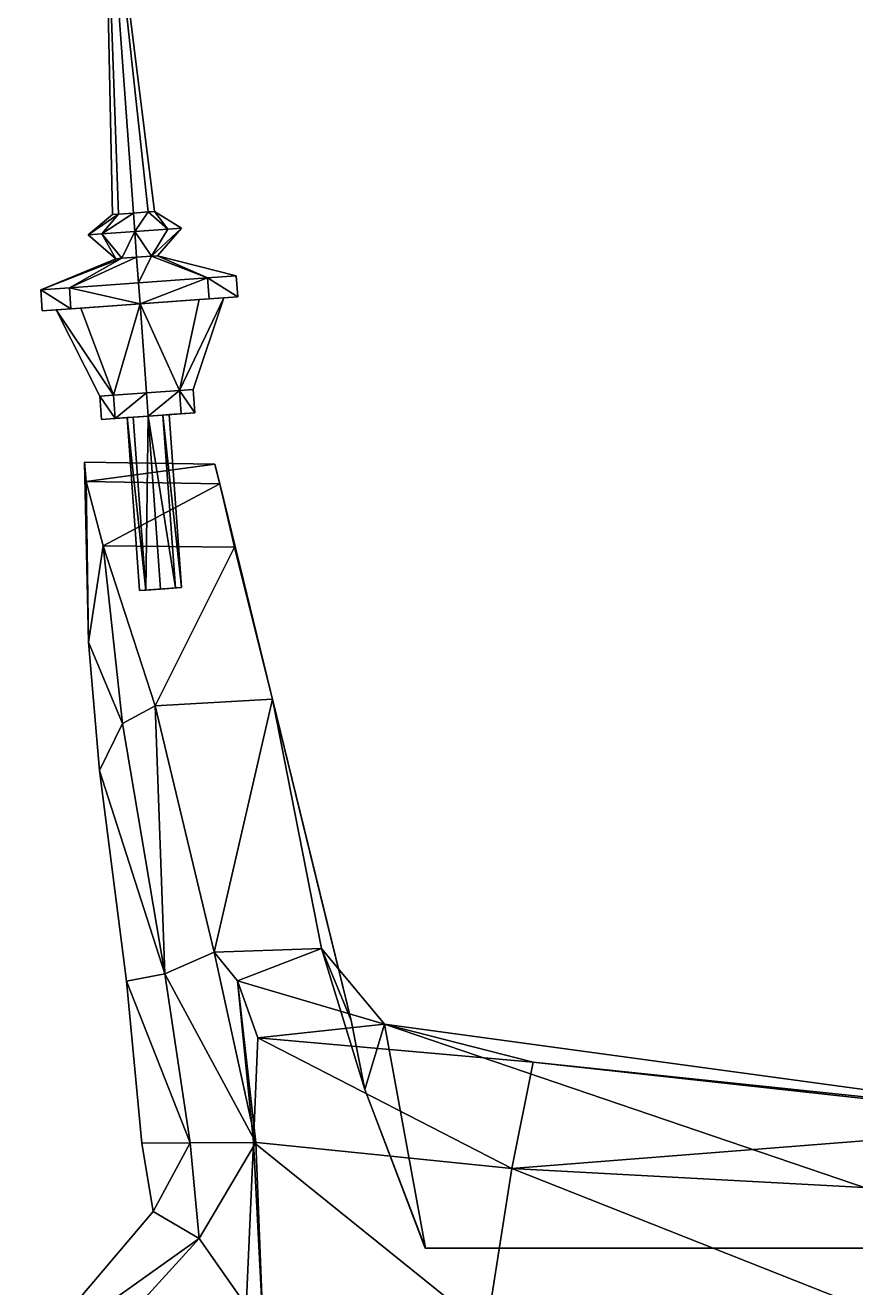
# Model space of a CAD drawing. Extents: x -936 to 1055, y -439 to 1376.
# Drawn here: x -884.1 to -610.2, y 322.9 to 739.4 of the extents above; entities that cross this region are included whole.
import ezdxf

# ---------------------------------------------------------------- set-up
doc = ezdxf.new("R2010")
doc.units = 0
doc.layers.get('0').update_dxf_attribs({"linetype": 'CONTINUOUS'})

msp = doc.modelspace()

# ---------------------------------------------------------------- linework, layer by layer
at = {"color": 7}
for points in [[(-843.49, 677.78, 4.9), (-858.11, 812.25, 0), (-841.47, 677.92, 0), (-843.49, 677.78, 4.9)], [(-848.38, 677.42, 6.93), (-858.11, 812.25, 0), (-843.49, 677.78, 4.9), (-848.38, 677.42, 6.93)], [(-853.26, 677.07, 4.9), (-858.11, 812.25, 0), (-848.38, 677.42, 6.93), (-853.26, 677.07, 4.9)], [(-855.29, 676.92, 0), (-858.11, 812.25, 0), (-853.26, 677.07, 4.9), (-855.29, 676.92, 0)], [(-853.26, 677.07, -4.9), (-858.11, 812.25, 0), (-855.29, 676.92, 0), (-853.26, 677.07, -4.9)], [(-848.38, 677.42, -6.93), (-858.11, 812.25, 0), (-853.26, 677.07, -4.9), (-848.38, 677.42, -6.93)], [(-843.49, 677.78, -4.9), (-858.11, 812.25, 0), (-848.38, 677.42, -6.93), (-843.49, 677.78, -4.9)], [(-841.47, 677.92, 0), (-858.11, 812.25, 0), (-843.49, 677.78, -4.9), (-841.47, 677.92, 0)], [(-863.29, 670.17, 0), (-855.29, 676.92, 0), (-853.26, 677.07, 4.9), (-863.29, 670.17, 0)], [(-863.29, 670.17, 0), (-853.26, 677.07, 4.9), (-858.79, 670.5, 10.89), (-863.29, 670.17, 0)], [(-853.26, 677.07, -4.9), (-855.29, 676.92, 0), (-863.29, 670.17, 0), (-853.26, 677.07, -4.9)], [(-858.79, 670.5, -10.89), (-853.26, 677.07, -4.9), (-863.29, 670.17, 0), (-858.79, 670.5, -10.89)], [(-858.79, 670.5, 10.89), (-853.26, 677.07, 4.9), (-848.38, 677.42, 6.93), (-858.79, 670.5, 10.89)], [(-858.79, 670.5, 10.89), (-848.38, 677.42, 6.93), (-847.94, 671.28, 15.39), (-858.79, 670.5, 10.89)], [(-848.38, 677.42, -6.93), (-853.26, 677.07, -4.9), (-858.79, 670.5, -10.89), (-848.38, 677.42, -6.93)], [(-847.94, 671.28, -15.39), (-848.38, 677.42, -6.93), (-858.79, 670.5, -10.89), (-847.94, 671.28, -15.39)], [(-847.94, 671.28, 15.39), (-848.38, 677.42, 6.93), (-843.49, 677.78, 4.9), (-847.94, 671.28, 15.39)], [(-843.49, 677.78, -4.9), (-848.38, 677.42, -6.93), (-847.94, 671.28, -15.39), (-843.49, 677.78, -4.9)], [(-847.94, 671.28, 15.39), (-843.49, 677.78, 4.9), (-837.08, 672.06, 10.89), (-847.94, 671.28, 15.39)], [(-837.08, 672.06, -10.89), (-843.49, 677.78, -4.9), (-847.94, 671.28, -15.39), (-837.08, 672.06, -10.89)], [(-837.08, 672.06, 10.89), (-843.49, 677.78, 4.9), (-841.47, 677.92, 0), (-837.08, 672.06, 10.89)], [(-841.47, 677.92, 0), (-843.49, 677.78, -4.9), (-837.08, 672.06, -10.89), (-841.47, 677.92, 0)], [(-837.08, 672.06, 10.89), (-841.47, 677.92, 0), (-832.58, 672.39, 0), (-837.08, 672.06, 10.89)], [(-832.58, 672.39, 0), (-841.47, 677.92, 0), (-837.08, 672.06, -10.89), (-832.58, 672.39, 0)], [(-852.21, 662.48, 4.9), (-858.79, 670.5, 10.89), (-847.94, 671.28, 15.39), (-852.21, 662.48, 4.9)], [(-847.94, 671.28, -15.39), (-858.79, 670.5, -10.89), (-852.21, 662.48, -4.9), (-847.94, 671.28, -15.39)], [(-852.21, 662.48, 4.9), (-847.94, 671.28, 15.39), (-847.33, 662.84, 6.93), (-852.21, 662.48, 4.9)], [(-847.33, 662.84, -6.93), (-847.94, 671.28, -15.39), (-852.21, 662.48, -4.9), (-847.33, 662.84, -6.93)], [(-847.94, 671.28, 15.39), (-837.08, 672.06, 10.89), (-842.44, 663.19, 4.9), (-847.94, 671.28, 15.39)], [(-842.44, 663.19, -4.9), (-837.08, 672.06, -10.89), (-847.94, 671.28, -15.39), (-842.44, 663.19, -4.9)], [(-847.33, 662.84, 6.93), (-847.94, 671.28, 15.39), (-842.44, 663.19, 4.9), (-847.33, 662.84, 6.93)], [(-842.44, 663.19, -4.9), (-847.94, 671.28, -15.39), (-847.33, 662.84, -6.93), (-842.44, 663.19, -4.9)], [(-842.44, 663.19, 4.9), (-837.08, 672.06, 10.89), (-832.58, 672.39, 0), (-842.44, 663.19, 4.9)], [(-842.44, 663.19, 4.9), (-832.58, 672.39, 0), (-840.42, 663.34, 0), (-842.44, 663.19, 4.9)], [(-832.58, 672.39, 0), (-837.08, 672.06, -10.89), (-842.44, 663.19, -4.9), (-832.58, 672.39, 0)], [(-840.42, 663.34, 0), (-832.58, 672.39, 0), (-842.44, 663.19, -4.9), (-840.42, 663.34, 0)], [(-854.24, 662.34, 0), (-863.29, 670.17, 0), (-858.79, 670.5, 10.89), (-854.24, 662.34, 0)], [(-858.79, 670.5, -10.89), (-863.29, 670.17, 0), (-854.24, 662.34, 0), (-858.79, 670.5, -10.89)], [(-854.24, 662.34, 0), (-858.79, 670.5, 10.89), (-852.21, 662.48, 4.9), (-854.24, 662.34, 0)], [(-852.21, 662.48, -4.9), (-858.79, 670.5, -10.89), (-854.24, 662.34, 0), (-852.21, 662.48, -4.9)], [(-878.96, 652.07, 0), (-854.24, 662.34, 0), (-852.21, 662.48, 4.9), (-878.96, 652.07, 0)], [(-878.96, 652.07, 0), (-852.21, 662.48, 4.9), (-869.52, 652.75, 22.86), (-878.96, 652.07, 0)], [(-852.21, 662.48, -4.9), (-854.24, 662.34, 0), (-878.96, 652.07, 0), (-852.21, 662.48, -4.9)], [(-869.52, 652.75, -22.86), (-852.21, 662.48, -4.9), (-878.96, 652.07, 0), (-869.52, 652.75, -22.86)], [(-869.52, 652.75, 22.86), (-852.21, 662.48, 4.9), (-847.33, 662.84, 6.93), (-869.52, 652.75, 22.86)], [(-869.52, 652.75, 22.86), (-847.33, 662.84, 6.93), (-846.72, 654.39, 32.33), (-869.52, 652.75, 22.86)], [(-847.33, 662.84, -6.93), (-852.21, 662.48, -4.9), (-869.52, 652.75, -22.86), (-847.33, 662.84, -6.93)], [(-846.72, 654.39, -32.33), (-847.33, 662.84, -6.93), (-869.52, 652.75, -22.86), (-846.72, 654.39, -32.33)], [(-846.72, 654.39, 32.33), (-847.33, 662.84, 6.93), (-842.44, 663.19, 4.9), (-846.72, 654.39, 32.33)], [(-842.44, 663.19, -4.9), (-847.33, 662.84, -6.93), (-846.72, 654.39, -32.33), (-842.44, 663.19, -4.9)], [(-846.72, 654.39, 32.33), (-842.44, 663.19, 4.9), (-823.92, 656.04, 22.86), (-846.72, 654.39, 32.33)], [(-823.92, 656.04, -22.86), (-842.44, 663.19, -4.9), (-846.72, 654.39, -32.33), (-823.92, 656.04, -22.86)], [(-823.92, 656.04, 22.86), (-842.44, 663.19, 4.9), (-840.42, 663.34, 0), (-823.92, 656.04, 22.86)], [(-840.42, 663.34, 0), (-842.44, 663.19, -4.9), (-823.92, 656.04, -22.86), (-840.42, 663.34, 0)], [(-823.92, 656.04, 22.86), (-840.42, 663.34, 0), (-814.47, 656.72, 0), (-823.92, 656.04, 22.86)], [(-814.47, 656.72, 0), (-840.42, 663.34, 0), (-823.92, 656.04, -22.86), (-814.47, 656.72, 0)], [(-869.52, 652.75, 22.86), (-846.72, 654.39, 32.33), (-846.22, 647.48, 32.33), (-869.52, 652.75, 22.86)], [(-846.22, 647.48, -32.33), (-846.72, 654.39, -32.33), (-869.52, 652.75, -22.86), (-846.22, 647.48, -32.33)], [(-846.22, 647.48, 32.33), (-846.72, 654.39, 32.33), (-823.92, 656.04, 22.86), (-846.22, 647.48, 32.33)], [(-823.92, 656.04, -22.86), (-846.72, 654.39, -32.33), (-846.22, 647.48, -32.33), (-823.92, 656.04, -22.86)], [(-846.22, 647.48, 32.33), (-823.92, 656.04, 22.86), (-823.42, 649.13, 22.86), (-846.22, 647.48, 32.33)], [(-823.42, 649.13, -22.86), (-823.92, 656.04, -22.86), (-846.22, 647.48, -32.33), (-823.42, 649.13, -22.86)], [(-823.92, 656.04, 22.86), (-814.47, 656.72, 0), (-813.97, 649.81, 0), (-823.92, 656.04, 22.86)], [(-813.97, 649.81, 0), (-814.47, 656.72, 0), (-823.92, 656.04, -22.86), (-813.97, 649.81, 0)], [(-823.42, 649.13, 22.86), (-823.92, 656.04, 22.86), (-813.97, 649.81, 0), (-823.42, 649.13, 22.86)], [(-813.97, 649.81, 0), (-823.92, 656.04, -22.86), (-823.42, 649.13, -22.86), (-813.97, 649.81, 0)], [(-878.96, 652.07, 0), (-869.52, 652.75, 22.86), (-869.02, 645.84, 22.86), (-878.96, 652.07, 0)], [(-869.02, 645.84, -22.86), (-869.52, 652.75, -22.86), (-878.96, 652.07, 0), (-869.02, 645.84, -22.86)], [(-878.46, 645.16, 0), (-878.96, 652.07, 0), (-869.02, 645.84, 22.86), (-878.46, 645.16, 0)], [(-869.02, 645.84, -22.86), (-878.96, 652.07, 0), (-878.46, 645.16, 0), (-869.02, 645.84, -22.86)], [(-869.02, 645.84, 22.86), (-869.52, 652.75, 22.86), (-846.22, 647.48, 32.33), (-869.02, 645.84, 22.86)], [(-846.22, 647.48, -32.33), (-869.52, 652.75, -22.86), (-869.02, 645.84, -22.86), (-846.22, 647.48, -32.33)], [(-826.68, 648.89, 19.59), (-823.42, 649.13, 22.86), (-813.97, 649.81, 0), (-826.68, 648.89, 19.59)], [(-826.68, 648.89, 19.59), (-813.97, 649.81, 0), (-818.58, 649.48, 0), (-826.68, 648.89, 19.59)], [(-813.97, 649.81, 0), (-823.42, 649.13, -22.86), (-826.68, 648.89, -19.59), (-813.97, 649.81, 0)], [(-818.58, 649.48, 0), (-813.97, 649.81, 0), (-826.68, 648.89, -19.59), (-818.58, 649.48, 0)], [(-878.46, 645.16, 0), (-869.02, 645.84, 22.86), (-865.76, 646.07, 19.59), (-878.46, 645.16, 0)], [(-873.86, 645.49, 0), (-878.46, 645.16, 0), (-865.76, 646.07, 19.59), (-873.86, 645.49, 0)], [(-865.76, 646.07, -19.59), (-869.02, 645.84, -22.86), (-878.46, 645.16, 0), (-865.76, 646.07, -19.59)], [(-865.76, 646.07, -19.59), (-878.46, 645.16, 0), (-873.86, 645.49, 0), (-865.76, 646.07, -19.59)], [(-873.86, 645.49, 0), (-865.76, 646.07, 19.59), (-854.96, 617.33, 10.89), (-873.86, 645.49, 0)], [(-854.96, 617.33, -10.89), (-865.76, 646.07, -19.59), (-873.86, 645.49, 0), (-854.96, 617.33, -10.89)], [(-869.02, 645.84, 22.86), (-846.22, 647.48, 32.33), (-846.22, 647.48, 27.71), (-869.02, 645.84, 22.86)], [(-865.76, 646.07, 19.59), (-869.02, 645.84, 22.86), (-846.22, 647.48, 27.71), (-865.76, 646.07, 19.59)], [(-846.22, 647.48, -27.71), (-846.22, 647.48, -32.33), (-869.02, 645.84, -22.86), (-846.22, 647.48, -27.71)], [(-846.22, 647.48, -27.71), (-869.02, 645.84, -22.86), (-865.76, 646.07, -19.59), (-846.22, 647.48, -27.71)], [(-854.96, 617.33, 10.89), (-865.76, 646.07, 19.59), (-846.22, 647.48, 27.71), (-854.96, 617.33, 10.89)], [(-846.22, 647.48, -27.71), (-865.76, 646.07, -19.59), (-854.96, 617.33, -10.89), (-846.22, 647.48, -27.71)], [(-854.96, 617.33, 10.89), (-846.22, 647.48, 27.71), (-844.1, 618.12, 15.39), (-854.96, 617.33, 10.89)], [(-844.1, 618.12, -15.39), (-846.22, 647.48, -27.71), (-854.96, 617.33, -10.89), (-844.1, 618.12, -15.39)], [(-846.22, 647.48, 27.71), (-846.22, 647.48, 32.33), (-823.42, 649.13, 22.86), (-846.22, 647.48, 27.71)], [(-846.22, 647.48, 27.71), (-823.42, 649.13, 22.86), (-826.68, 648.89, 19.59), (-846.22, 647.48, 27.71)], [(-823.42, 649.13, -22.86), (-846.22, 647.48, -32.33), (-846.22, 647.48, -27.71), (-823.42, 649.13, -22.86)], [(-826.68, 648.89, -19.59), (-823.42, 649.13, -22.86), (-846.22, 647.48, -27.71), (-826.68, 648.89, -19.59)], [(-846.22, 647.48, 27.71), (-826.68, 648.89, 19.59), (-833.24, 618.9, 10.89), (-846.22, 647.48, 27.71)], [(-833.24, 618.9, -10.89), (-826.68, 648.89, -19.59), (-846.22, 647.48, -27.71), (-833.24, 618.9, -10.89)], [(-844.1, 618.12, 15.39), (-846.22, 647.48, 27.71), (-833.24, 618.9, 10.89), (-844.1, 618.12, 15.39)], [(-833.24, 618.9, -10.89), (-846.22, 647.48, -27.71), (-844.1, 618.12, -15.39), (-833.24, 618.9, -10.89)], [(-833.24, 618.9, 10.89), (-826.68, 648.89, 19.59), (-818.58, 649.48, 0), (-833.24, 618.9, 10.89)], [(-833.24, 618.9, 10.89), (-818.58, 649.48, 0), (-828.74, 619.23, 0), (-833.24, 618.9, 10.89)], [(-818.58, 649.48, 0), (-826.68, 648.89, -19.59), (-833.24, 618.9, -10.89), (-818.58, 649.48, 0)], [(-828.74, 619.23, 0), (-818.58, 649.48, 0), (-833.24, 618.9, -10.89), (-828.74, 619.23, 0)], [(-859.45, 617.01, 0), (-873.86, 645.49, 0), (-854.96, 617.33, 10.89), (-859.45, 617.01, 0)], [(-854.96, 617.33, -10.89), (-873.86, 645.49, 0), (-859.45, 617.01, 0), (-854.96, 617.33, -10.89)], [(-859.45, 617.01, 0), (-854.96, 617.33, 10.89), (-854.4, 609.66, 10.89), (-859.45, 617.01, 0)], [(-854.4, 609.66, -10.89), (-854.96, 617.33, -10.89), (-859.45, 617.01, 0), (-854.4, 609.66, -10.89)], [(-858.9, 609.33, 0), (-859.45, 617.01, 0), (-854.4, 609.66, 10.89), (-858.9, 609.33, 0)], [(-854.4, 609.66, -10.89), (-859.45, 617.01, 0), (-858.9, 609.33, 0), (-854.4, 609.66, -10.89)], [(-854.4, 609.66, 10.89), (-854.96, 617.33, 10.89), (-844.1, 618.12, 15.39), (-854.4, 609.66, 10.89)], [(-844.1, 618.12, -15.39), (-854.96, 617.33, -10.89), (-854.4, 609.66, -10.89), (-844.1, 618.12, -15.39)], [(-854.4, 609.66, 10.89), (-844.1, 618.12, 15.39), (-843.54, 610.44, 15.39), (-854.4, 609.66, 10.89)], [(-843.54, 610.44, -15.39), (-844.1, 618.12, -15.39), (-854.4, 609.66, -10.89), (-843.54, 610.44, -15.39)], [(-843.54, 610.44, 15.39), (-844.1, 618.12, 15.39), (-833.24, 618.9, 10.89), (-843.54, 610.44, 15.39)], [(-833.24, 618.9, -10.89), (-844.1, 618.12, -15.39), (-843.54, 610.44, -15.39), (-833.24, 618.9, -10.89)], [(-843.54, 610.44, 15.39), (-833.24, 618.9, 10.89), (-832.69, 611.22, 10.89), (-843.54, 610.44, 15.39)], [(-832.69, 611.22, -10.89), (-833.24, 618.9, -10.89), (-843.54, 610.44, -15.39), (-832.69, 611.22, -10.89)], [(-833.24, 618.9, 10.89), (-828.74, 619.23, 0), (-828.19, 611.55, 0), (-833.24, 618.9, 10.89)], [(-828.19, 611.55, 0), (-828.74, 619.23, 0), (-833.24, 618.9, -10.89), (-828.19, 611.55, 0)], [(-832.69, 611.22, 10.89), (-833.24, 618.9, 10.89), (-828.19, 611.55, 0), (-832.69, 611.22, 10.89)], [(-828.19, 611.55, 0), (-833.24, 618.9, -10.89), (-832.69, 611.22, -10.89), (-828.19, 611.55, 0)], [(-858.9, 609.33, 0), (-854.4, 609.66, 10.89), (-848.43, 610.09, 4.9), (-858.9, 609.33, 0)], [(-850.45, 609.94, 0), (-858.9, 609.33, 0), (-848.43, 610.09, 4.9), (-850.45, 609.94, 0)], [(-848.43, 610.09, -4.9), (-854.4, 609.66, -10.89), (-858.9, 609.33, 0), (-848.43, 610.09, -4.9)], [(-848.43, 610.09, -4.9), (-858.9, 609.33, 0), (-850.45, 609.94, 0), (-848.43, 610.09, -4.9)], [(-854.4, 609.66, 10.89), (-843.54, 610.44, 15.39), (-843.54, 610.44, 6.93), (-854.4, 609.66, 10.89)], [(-848.43, 610.09, 4.9), (-854.4, 609.66, 10.89), (-843.54, 610.44, 6.93), (-848.43, 610.09, 4.9)], [(-843.54, 610.44, -6.93), (-843.54, 610.44, -15.39), (-854.4, 609.66, -10.89), (-843.54, 610.44, -6.93)], [(-843.54, 610.44, -6.93), (-854.4, 609.66, -10.89), (-848.43, 610.09, -4.9), (-843.54, 610.44, -6.93)], [(-850.45, 609.94, 0), (-848.43, 610.09, 4.9), (-844.31, 553.04, 4.9), (-850.45, 609.94, 0)], [(-844.31, 553.04, -4.9), (-848.43, 610.09, -4.9), (-850.45, 609.94, 0), (-844.31, 553.04, -4.9)], [(-846.34, 552.89, 0), (-850.45, 609.94, 0), (-844.31, 553.04, 4.9), (-846.34, 552.89, 0)], [(-844.31, 553.04, -4.9), (-850.45, 609.94, 0), (-846.34, 552.89, 0), (-844.31, 553.04, -4.9)], [(-844.31, 553.04, 4.9), (-848.43, 610.09, 4.9), (-843.54, 610.44, 6.93), (-844.31, 553.04, 4.9)], [(-843.54, 610.44, -6.93), (-848.43, 610.09, -4.9), (-844.31, 553.04, -4.9), (-843.54, 610.44, -6.93)], [(-844.31, 553.04, 4.9), (-843.54, 610.44, 6.93), (-839.43, 553.39, 6.93), (-844.31, 553.04, 4.9)], [(-839.43, 553.39, -6.93), (-843.54, 610.44, -6.93), (-844.31, 553.04, -4.9), (-839.43, 553.39, -6.93)], [(-843.54, 610.44, 6.93), (-843.54, 610.44, 15.39), (-832.69, 611.22, 10.89), (-843.54, 610.44, 6.93)], [(-843.54, 610.44, 6.93), (-832.69, 611.22, 10.89), (-838.66, 610.79, 4.9), (-843.54, 610.44, 6.93)], [(-832.69, 611.22, -10.89), (-843.54, 610.44, -15.39), (-843.54, 610.44, -6.93), (-832.69, 611.22, -10.89)], [(-838.66, 610.79, -4.9), (-832.69, 611.22, -10.89), (-843.54, 610.44, -6.93), (-838.66, 610.79, -4.9)], [(-843.54, 610.44, 6.93), (-838.66, 610.79, 4.9), (-834.54, 553.75, 4.9), (-843.54, 610.44, 6.93)], [(-834.54, 553.75, -4.9), (-838.66, 610.79, -4.9), (-843.54, 610.44, -6.93), (-834.54, 553.75, -4.9)], [(-839.43, 553.39, 6.93), (-843.54, 610.44, 6.93), (-834.54, 553.75, 4.9), (-839.43, 553.39, 6.93)], [(-834.54, 553.75, -4.9), (-843.54, 610.44, -6.93), (-839.43, 553.39, -6.93), (-834.54, 553.75, -4.9)], [(-838.66, 610.79, 4.9), (-832.69, 611.22, 10.89), (-828.19, 611.55, 0), (-838.66, 610.79, 4.9)], [(-838.66, 610.79, 4.9), (-828.19, 611.55, 0), (-836.64, 610.94, 0), (-838.66, 610.79, 4.9)], [(-828.19, 611.55, 0), (-832.69, 611.22, -10.89), (-838.66, 610.79, -4.9), (-828.19, 611.55, 0)], [(-836.64, 610.94, 0), (-828.19, 611.55, 0), (-838.66, 610.79, -4.9), (-836.64, 610.94, 0)], [(-838.66, 610.79, 4.9), (-836.64, 610.94, 0), (-832.52, 553.89, 0), (-838.66, 610.79, 4.9)], [(-832.52, 553.89, 0), (-836.64, 610.94, 0), (-838.66, 610.79, -4.9), (-832.52, 553.89, 0)], [(-834.54, 553.75, 4.9), (-838.66, 610.79, 4.9), (-832.52, 553.89, 0), (-834.54, 553.75, 4.9)], [(-832.52, 553.89, 0), (-838.66, 610.79, -4.9), (-834.54, 553.75, -4.9), (-832.52, 553.89, 0)], [(-864.02, 588.89, -30.56), (-821.5, 594.53, 0), (-864.55, 595.19, 0), (-864.02, 588.89, -30.56)], [(-864.02, 588.89, -30.56), (-864.55, 595.19, 0), (-863.26, 535.9, 0), (-864.02, 588.89, -30.56)], [(-864.55, 595.19, 0), (-821.5, 594.53, 0), (-864.02, 588.89, 30.56), (-864.55, 595.19, 0)], [(-863.26, 535.9, 0), (-864.55, 595.19, 0), (-864.02, 588.89, 30.56), (-863.26, 535.9, 0)], [(-864.02, 588.89, -30.56), (-819.91, 588.03, -30.56), (-821.5, 594.53, 0), (-864.02, 588.89, -30.56)], [(-821.5, 594.53, 0), (-819.91, 588.03, 30.56), (-864.02, 588.89, 30.56), (-821.5, 594.53, 0)], [(-819.91, 588.03, -30.56), (-812.13, 556.2, 0), (-821.5, 594.53, 0), (-819.91, 588.03, -30.56)], [(-821.5, 594.53, 0), (-812.13, 556.2, 0), (-819.91, 588.03, 30.56), (-821.5, 594.53, 0)], [(-858.38, 567.62, -73.19), (-819.91, 588.03, -30.56), (-864.02, 588.89, -30.56), (-858.38, 567.62, -73.19)], [(-864.02, 588.89, -30.56), (-863.26, 535.9, 0), (-858.38, 567.62, -73.19), (-864.02, 588.89, -30.56)], [(-864.02, 588.89, 30.56), (-819.91, 588.03, 30.56), (-858.38, 567.62, 73.19), (-864.02, 588.89, 30.56)], [(-858.38, 567.62, 73.19), (-863.26, 535.9, 0), (-864.02, 588.89, 30.56), (-858.38, 567.62, 73.19)], [(-858.38, 567.62, -73.19), (-815.02, 567.14, -73.15), (-819.91, 588.03, -30.56), (-858.38, 567.62, -73.19)], [(-819.91, 588.03, 30.56), (-815.02, 567.14, 73.15), (-858.38, 567.62, 73.19), (-819.91, 588.03, 30.56)], [(-812.13, 556.2, 0), (-819.91, 588.03, -30.56), (-815.02, 567.14, -73.15), (-812.13, 556.2, 0)], [(-815.02, 567.14, 73.15), (-819.91, 588.03, 30.56), (-812.13, 556.2, 0), (-815.02, 567.14, 73.15)], [(-858.38, 567.62, -73.19), (-863.26, 535.9, 0), (-851.99, 509, -72.29), (-858.38, 567.62, -73.19)], [(-851.99, 509, 72.29), (-863.26, 535.9, 0), (-858.38, 567.62, 73.19), (-851.99, 509, 72.29)], [(-841.25, 514.8, -120.07), (-815.02, 567.14, -73.15), (-858.38, 567.62, -73.19), (-841.25, 514.8, -120.07)], [(-841.25, 514.8, -120.07), (-858.38, 567.62, -73.19), (-851.99, 509, -72.29), (-841.25, 514.8, -120.07)], [(-858.38, 567.62, 73.19), (-815.02, 567.14, 73.15), (-841.25, 514.8, 120.07), (-858.38, 567.62, 73.19)], [(-851.99, 509, 72.29), (-858.38, 567.62, 73.19), (-841.25, 514.8, 120.07), (-851.99, 509, 72.29)], [(-841.25, 514.8, -120.07), (-802.56, 517.06, -117.16), (-815.02, 567.14, -73.15), (-841.25, 514.8, -120.07)], [(-815.02, 567.14, 73.15), (-802.56, 517.06, 117.16), (-841.25, 514.8, 120.07), (-815.02, 567.14, 73.15)], [(-812.13, 556.2, 0), (-815.02, 567.14, -73.15), (-802.09, 515.13, 0), (-812.13, 556.2, 0)], [(-802.09, 515.13, 0), (-815.02, 567.14, -73.15), (-802.56, 517.06, -117.16), (-802.09, 515.13, 0)], [(-802.09, 515.13, 0), (-815.02, 567.14, 73.15), (-812.13, 556.2, 0), (-802.09, 515.13, 0)], [(-802.56, 517.06, 117.16), (-815.02, 567.14, 73.15), (-802.09, 515.13, 0), (-802.56, 517.06, 117.16)], [(-846.34, 552.89, 0), (-839.43, 553.39, 6.93), (-832.52, 553.89, 0), (-846.34, 552.89, 0)], [(-839.43, 553.39, -6.93), (-846.34, 552.89, 0), (-832.52, 553.89, 0), (-839.43, 553.39, -6.93)], [(-846.34, 552.89, 0), (-844.31, 553.04, 4.9), (-839.43, 553.39, 6.93), (-846.34, 552.89, 0)], [(-839.43, 553.39, -6.93), (-844.31, 553.04, -4.9), (-846.34, 552.89, 0), (-839.43, 553.39, -6.93)], [(-839.43, 553.39, 6.93), (-834.54, 553.75, 4.9), (-832.52, 553.89, 0), (-839.43, 553.39, 6.93)], [(-839.43, 553.39, -6.93), (-832.52, 553.89, 0), (-834.54, 553.75, -4.9), (-839.43, 553.39, -6.93)], [(-863.26, 535.9, 0), (-859.62, 493.52, 0), (-851.99, 509, -72.29), (-863.26, 535.9, 0)], [(-851.99, 509, 72.29), (-859.62, 493.52, 0), (-863.26, 535.9, 0), (-851.99, 509, 72.29)], [(-821.78, 433.64, -192.08), (-802.56, 517.06, -117.16), (-841.25, 514.8, -120.07), (-821.78, 433.64, -192.08)], [(-841.25, 514.8, 120.07), (-802.56, 517.06, 117.16), (-821.78, 433.64, 192.08), (-841.25, 514.8, 120.07)], [(-821.78, 433.64, -192.08), (-786.36, 434.81, -191.38), (-802.56, 517.06, -117.16), (-821.78, 433.64, -192.08)], [(-802.56, 517.06, 117.16), (-786.36, 434.81, 191.38), (-821.78, 433.64, 192.08), (-802.56, 517.06, 117.16)], [(-802.09, 515.13, 0), (-802.56, 517.06, -117.16), (-786.68, 452.12, 0), (-802.09, 515.13, 0)], [(-802.56, 517.06, -117.16), (-786.36, 434.81, -191.38), (-776.63, 411.01, 0), (-802.56, 517.06, -117.16)], [(-786.68, 452.12, 0), (-802.56, 517.06, -117.16), (-776.63, 411.01, 0), (-786.68, 452.12, 0)], [(-786.68, 452.12, 0), (-802.56, 517.06, 117.16), (-802.09, 515.13, 0), (-786.68, 452.12, 0)], [(-776.63, 411.01, 0), (-786.36, 434.81, 191.38), (-802.56, 517.06, 117.16), (-776.63, 411.01, 0)], [(-776.63, 411.01, 0), (-802.56, 517.06, 117.16), (-786.68, 452.12, 0), (-776.63, 411.01, 0)], [(-838.05, 426.4, -73.17), (-841.25, 514.8, -120.07), (-851.99, 509, -72.29), (-838.05, 426.4, -73.17)], [(-851.99, 509, 72.29), (-841.25, 514.8, 120.07), (-838.05, 426.4, 73.17), (-851.99, 509, 72.29)], [(-838.05, 426.4, -73.17), (-821.78, 433.64, -192.08), (-841.25, 514.8, -120.07), (-838.05, 426.4, -73.17)], [(-841.25, 514.8, 120.07), (-821.78, 433.64, 192.08), (-838.05, 426.4, 73.17), (-841.25, 514.8, 120.07)], [(-851.99, 509, -72.29), (-859.62, 493.52, 0), (-838.05, 426.4, -73.17), (-851.99, 509, -72.29)], [(-838.05, 426.4, 73.17), (-859.62, 493.52, 0), (-851.99, 509, 72.29), (-838.05, 426.4, 73.17)], [(-859.62, 493.52, 0), (-850.68, 424.02, 0), (-838.05, 426.4, -73.17), (-859.62, 493.52, 0)], [(-838.05, 426.4, 73.17), (-850.68, 424.02, 0), (-859.62, 493.52, 0), (-838.05, 426.4, 73.17)], [(-808.06, 370.81, -191.72), (-821.78, 433.64, -192.08), (-838.05, 426.4, -73.17), (-808.06, 370.81, -191.72)], [(-838.05, 426.4, 73.17), (-821.78, 433.64, 192.08), (-808.06, 370.81, 191.72), (-838.05, 426.4, 73.17)], [(-814.04, 424.16, -251.32), (-786.36, 434.81, -191.38), (-821.78, 433.64, -192.08), (-814.04, 424.16, -251.32)], [(-821.78, 433.64, 192.08), (-786.36, 434.81, 191.38), (-814.04, 424.16, 251.32), (-821.78, 433.64, 192.08)], [(-821.78, 433.64, -192.08), (-808.06, 370.81, -191.72), (-814.04, 424.16, -251.32), (-821.78, 433.64, -192.08)], [(-814.04, 424.16, 251.32), (-808.06, 370.81, 191.72), (-821.78, 433.64, 192.08), (-814.04, 424.16, 251.32)], [(-814.04, 424.16, -251.32), (-765.58, 409.83, -203.39), (-786.36, 434.81, -191.38), (-814.04, 424.16, -251.32)], [(-786.36, 434.81, 191.38), (-765.58, 409.83, 203.39), (-814.04, 424.16, 251.32), (-786.36, 434.81, 191.38)], [(-786.36, 434.81, -191.38), (-765.58, 409.83, -203.39), (-772.1, 388.29, 0), (-786.36, 434.81, -191.38)], [(-776.63, 411.01, 0), (-786.36, 434.81, -191.38), (-772.1, 388.29, 0), (-776.63, 411.01, 0)], [(-772.1, 388.29, 0), (-765.58, 409.83, 203.39), (-786.36, 434.81, 191.38), (-772.1, 388.29, 0)], [(-772.1, 388.29, 0), (-786.36, 434.81, 191.38), (-776.63, 411.01, 0), (-772.1, 388.29, 0)], [(-838.05, 426.4, -73.17), (-850.68, 424.02, 0), (-829.66, 370.67, -73.2), (-838.05, 426.4, -73.17)], [(-829.66, 370.67, 73.2), (-850.68, 424.02, 0), (-838.05, 426.4, 73.17), (-829.66, 370.67, 73.2)], [(-829.66, 370.67, -73.2), (-808.06, 370.81, -191.72), (-838.05, 426.4, -73.17), (-829.66, 370.67, -73.2)], [(-838.05, 426.4, 73.17), (-808.06, 370.81, 191.72), (-829.66, 370.67, 73.2), (-838.05, 426.4, 73.17)], [(-850.68, 424.02, 0), (-845.6, 370.53, 0), (-829.66, 370.67, -73.2), (-850.68, 424.02, 0)], [(-829.66, 370.67, 73.2), (-845.6, 370.53, 0), (-850.68, 424.02, 0), (-829.66, 370.67, 73.2)], [(-814.04, 424.16, -251.32), (-807.4, 405.37, -263.07), (-765.58, 409.83, -203.39), (-814.04, 424.16, -251.32)], [(-808.74, 370.96, -247.1), (-807.4, 405.37, -263.07), (-814.04, 424.16, -251.32), (-808.74, 370.96, -247.1)], [(-808.06, 370.81, -191.72), (-808.74, 370.96, -247.1), (-814.04, 424.16, -251.32), (-808.06, 370.81, -191.72)], [(-765.58, 409.83, 203.39), (-807.4, 405.37, 263.07), (-814.04, 424.16, 251.32), (-765.58, 409.83, 203.39)], [(-814.04, 424.16, 251.32), (-807.4, 405.37, 263.07), (-808.74, 370.96, 247.1), (-814.04, 424.16, 251.32)], [(-814.04, 424.16, 251.32), (-808.74, 370.96, 247.1), (-808.06, 370.81, 191.72), (-814.04, 424.16, 251.32)], [(-716.52, 397.34, -270.47), (-765.58, 409.83, -203.39), (-807.4, 405.37, -263.07), (-716.52, 397.34, -270.47)], [(-807.4, 405.37, 263.07), (-765.58, 409.83, 203.39), (-716.52, 397.34, 270.47), (-807.4, 405.37, 263.07)], [(-772.1, 388.29, 0), (-765.58, 409.83, -203.39), (-752.12, 335.91, -180.17), (-772.1, 388.29, 0)], [(-752.12, 335.91, 180.17), (-765.58, 409.83, 203.39), (-772.1, 388.29, 0), (-752.12, 335.91, 180.17)], [(-716.52, 397.34, -270.47), (-531.74, 377.96, -231.89), (-765.58, 409.83, -203.39), (-716.52, 397.34, -270.47)], [(-548.55, 335.91, -209.98), (-752.12, 335.91, -180.17), (-765.58, 409.83, -203.39), (-548.55, 335.91, -209.98)], [(-531.74, 377.96, -231.89), (-548.55, 335.91, -209.98), (-765.58, 409.83, -203.39), (-531.74, 377.96, -231.89)], [(-765.58, 409.83, 203.39), (-531.74, 377.96, 231.89), (-716.52, 397.34, 270.47), (-765.58, 409.83, 203.39)], [(-765.58, 409.83, 203.39), (-752.12, 335.91, 180.17), (-548.55, 335.91, 209.98), (-765.58, 409.83, 203.39)], [(-765.58, 409.83, 203.39), (-548.55, 335.91, 209.98), (-531.74, 377.96, 231.89), (-765.58, 409.83, 203.39)], [(-807.4, 405.37, -263.07), (-808.74, 370.96, -247.1), (-723.63, 362.23, -258.38), (-807.4, 405.37, -263.07)], [(-723.63, 362.23, 258.38), (-808.74, 370.96, 247.1), (-807.4, 405.37, 263.07), (-723.63, 362.23, 258.38)], [(-716.52, 397.34, -270.47), (-807.4, 405.37, -263.07), (-723.63, 362.23, -258.38), (-716.52, 397.34, -270.47)], [(-723.63, 362.23, 258.38), (-807.4, 405.37, 263.07), (-716.52, 397.34, 270.47), (-723.63, 362.23, 258.38)], [(-723.63, 362.23, -258.38), (-533.42, 377.13, -284.36), (-716.52, 397.34, -270.47), (-723.63, 362.23, -258.38)], [(-716.52, 397.34, 270.47), (-533.42, 377.13, 284.36), (-723.63, 362.23, 258.38), (-716.52, 397.34, 270.47)], [(-716.52, 397.34, -270.47), (-533.42, 377.13, -284.36), (-531.74, 377.96, -231.89), (-716.52, 397.34, -270.47)], [(-531.74, 377.96, 231.89), (-533.42, 377.13, 284.36), (-716.52, 397.34, 270.47), (-531.74, 377.96, 231.89)], [(-772.1, 388.29, 0), (-752.12, 335.91, -180.17), (-752.18, 335.91, 0), (-772.1, 388.29, 0)], [(-752.18, 335.91, 0), (-752.12, 335.91, 180.17), (-772.1, 388.29, 0), (-752.18, 335.91, 0)], [(-723.63, 362.23, -258.38), (-519.99, 351.21, -272.27), (-533.42, 377.13, -284.36), (-723.63, 362.23, -258.38)], [(-533.42, 377.13, 284.36), (-519.99, 351.21, 272.27), (-723.63, 362.23, 258.38), (-533.42, 377.13, 284.36)], [(-829.66, 370.67, -73.2), (-826.71, 339.17, -73.25), (-808.06, 370.81, -191.72), (-829.66, 370.67, -73.2)], [(-808.06, 370.81, 191.72), (-826.71, 339.17, 73.25), (-829.66, 370.67, 73.2), (-808.06, 370.81, 191.72)], [(-826.71, 339.17, -73.25), (-805.55, 308.96, -191.54), (-808.06, 370.81, -191.72), (-826.71, 339.17, -73.25)], [(-808.06, 370.81, 191.72), (-805.55, 308.96, 191.54), (-826.71, 339.17, 73.25), (-808.06, 370.81, 191.72)], [(-808.74, 370.96, -247.1), (-811.56, 308.96, -250.03), (-732, 308.96, -264.03), (-808.74, 370.96, -247.1)], [(-805.55, 308.96, -191.54), (-811.56, 308.96, -250.03), (-808.74, 370.96, -247.1), (-805.55, 308.96, -191.54)], [(-732, 308.96, 264.03), (-811.56, 308.96, 250.03), (-808.74, 370.96, 247.1), (-732, 308.96, 264.03)], [(-808.74, 370.96, 247.1), (-811.56, 308.96, 250.03), (-805.55, 308.96, 191.54), (-808.74, 370.96, 247.1)], [(-723.63, 362.23, -258.38), (-808.74, 370.96, -247.1), (-732, 308.96, -264.03), (-723.63, 362.23, -258.38)], [(-808.06, 370.81, -191.72), (-805.55, 308.96, -191.54), (-808.74, 370.96, -247.1), (-808.06, 370.81, -191.72)], [(-732, 308.96, 264.03), (-808.74, 370.96, 247.1), (-723.63, 362.23, 258.38), (-732, 308.96, 264.03)], [(-808.74, 370.96, 247.1), (-805.55, 308.96, 191.54), (-808.06, 370.81, 191.72), (-808.74, 370.96, 247.1)], [(-829.66, 370.67, -73.2), (-845.6, 370.53, 0), (-841.87, 348.06, 0), (-829.66, 370.67, -73.2)], [(-841.87, 348.06, 0), (-845.6, 370.53, 0), (-829.66, 370.67, 73.2), (-841.87, 348.06, 0)], [(-829.66, 370.67, -73.2), (-841.87, 348.06, 0), (-826.71, 339.17, -73.25), (-829.66, 370.67, -73.2)], [(-826.71, 339.17, 73.25), (-841.87, 348.06, 0), (-829.66, 370.67, 73.2), (-826.71, 339.17, 73.25)], [(-589.14, 308.96, -279.17), (-723.63, 362.23, -258.38), (-732, 308.96, -264.03), (-589.14, 308.96, -279.17)], [(-732, 308.96, 264.03), (-723.63, 362.23, 258.38), (-589.14, 308.96, 279.17), (-732, 308.96, 264.03)], [(-589.14, 308.96, -279.17), (-519.99, 351.21, -272.27), (-723.63, 362.23, -258.38), (-589.14, 308.96, -279.17)], [(-723.63, 362.23, 258.38), (-519.99, 351.21, 272.27), (-589.14, 308.96, 279.17), (-723.63, 362.23, 258.38)], [(-826.71, 339.17, -73.25), (-841.87, 348.06, 0), (-884.06, 298.23, 0), (-826.71, 339.17, -73.25)], [(-884.06, 298.23, 0), (-841.87, 348.06, 0), (-826.71, 339.17, 73.25), (-884.06, 298.23, 0)], [(-826.71, 339.17, -73.25), (-884.06, 298.23, 0), (-872.03, 289.34, -103.77), (-826.71, 339.17, -73.25)], [(-872.03, 289.34, 103.77), (-884.06, 298.23, 0), (-826.71, 339.17, 73.25), (-872.03, 289.34, 103.77)], [(-805.55, 308.96, -191.54), (-826.71, 339.17, -73.25), (-872.03, 289.34, -103.77), (-805.55, 308.96, -191.54)], [(-872.03, 289.34, 103.77), (-826.71, 339.17, 73.25), (-805.55, 308.96, 191.54), (-872.03, 289.34, 103.77)], [(-752.18, 335.91, 0), (-752.12, 335.91, -180.17), (-548.55, 335.91, -145.78), (-752.18, 335.91, 0)], [(-752.18, 335.91, 0), (-548.55, 335.91, -145.78), (-548.55, 335.91, 0), (-752.18, 335.91, 0)], [(-548.55, 335.91, 145.78), (-752.12, 335.91, 180.17), (-752.18, 335.91, 0), (-548.55, 335.91, 145.78)], [(-548.55, 335.91, 0), (-548.55, 335.91, 145.78), (-752.18, 335.91, 0), (-548.55, 335.91, 0)], [(-752.12, 335.91, -180.17), (-548.55, 335.91, -209.98), (-548.55, 335.91, -145.78), (-752.12, 335.91, -180.17)], [(-548.55, 335.91, 145.78), (-548.55, 335.91, 209.98), (-752.12, 335.91, 180.17), (-548.55, 335.91, 145.78)]]:
    msp.add_polyline3d(points, dxfattribs=at)

doc.saveas('drawing.dxf')
